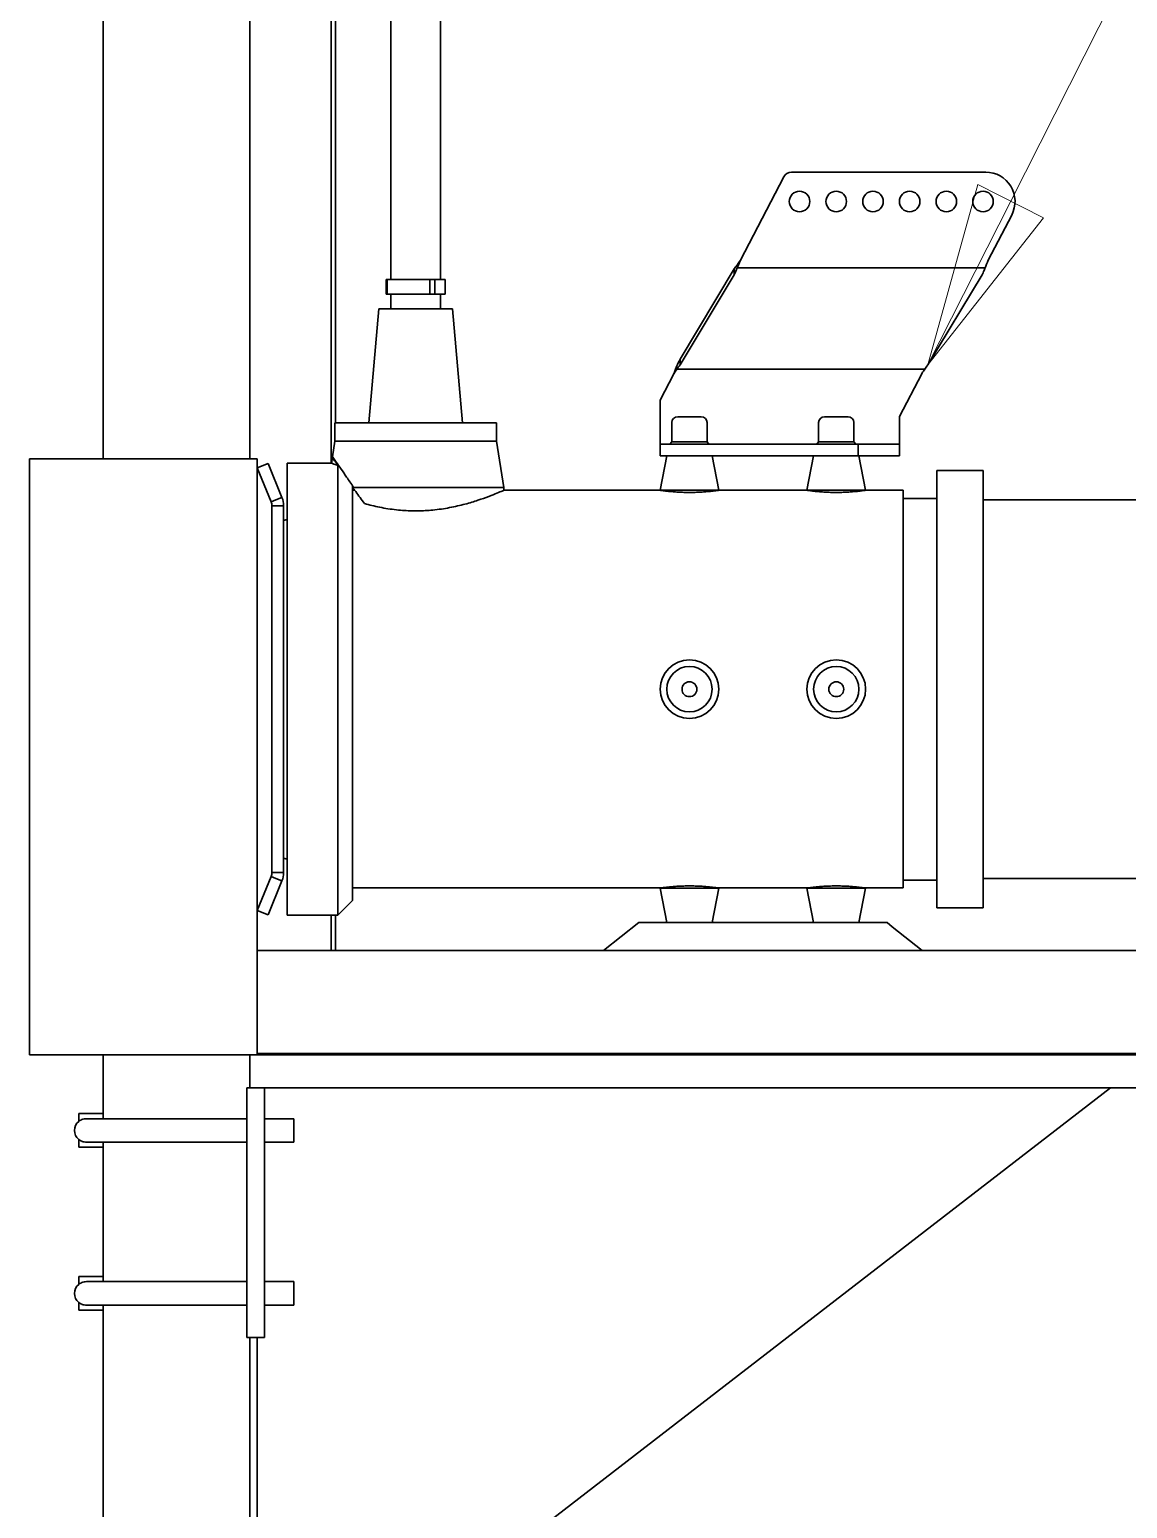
# Model space of a CAD drawing. Header units: millimetres. Extents: x 0 to 42050, y 0 to 29700.
# Drawn here: x 24019 to 24767, y 20671 to 21678 of the extents above; entities that cross this region are included whole.
import ezdxf

# ---------------------------------------------------------------- set-up
doc = ezdxf.new("R2010")
doc.units = ezdxf.units.MM
doc.header["$LTSCALE"] = 50
doc.layers.add('Symbol', color=7, linetype='Continuous', lineweight=18)
doc.layers.add('Visible', color=7, linetype='Continuous', lineweight=35)

# ---------------------------------------------------------------- blocks, each defined once
blk = doc.blocks.new('Balloon45')
at = {"layer": 'Symbol'}
for p, q in [((493.743, 431.226), (496.297, 436.274)), ((493.297, 431.452), (492.615, 428.995)), ((494.19, 431.001), (493.297, 431.452)), ((493.743, 431.226), (492.615, 428.995)), ((492.615, 428.995), (494.19, 431.001))]:
    blk.add_line(p, q, dxfattribs=at)
at = {"layer": 'Symbol', "flags": 128}
blk.add_lwpolyline([(493.297, 431.452), (492.615, 428.995), (494.19, 431.001), (493.297, 431.452)], dxfattribs=at)
at = {"layer": 'Symbol'}
blk.add_solid([(493.297, 431.452), (492.615, 428.995), (494.19, 431.001), (493.297, 431.452)], dxfattribs=at)

msp = doc.modelspace()

# ---------------------------------------------------------------- linework, layer by layer
at = {"layer": 'Visible'}
for p, q in [((24068.83, 26745.33), (24068.83, 21385.88)), ((24168.83, 26745.33), (24168.83, 21385.88)), ((24264.9, 21507.88), (24264.9, 21772.88)), ((24298.76, 21507.88), (24298.76, 21772.88)), ((24503.02, 21521.15), (24532.54, 21577.86)), ((24537.87, 21581.08), (24670.12, 21581.08)), ((24687.86, 21551.85), (24671.88, 21521.15)), ((24262.33, 21507.88), (24261.76, 21507.88)), ((24261.76, 21497.88), (24261.76, 21507.88)), ((24262.33, 21507.88), (24291.52, 21507.88)), ((24262.33, 21497.88), (24262.33, 21507.88)), ((24291.52, 21507.88), (24291.52, 21497.88)), ((24294.79, 21507.88), (24291.52, 21507.88)), ((24301.91, 21507.88), (24294.79, 21507.88)), ((24294.79, 21497.88), (24294.79, 21507.88)), ((24301.91, 21497.88), (24301.91, 21507.88)), ((24498.79, 21515.15), (24461.9, 21453.77)), ((24461.9, 21449.77), (24498.79, 21511.15)), ((24498.79, 21513.39), (24498.79, 21515.15)), ((24498.79, 21511.15), (24498.79, 21513.39)), ((24669.76, 21515.79), (24500.91, 21515.79)), ((24667.65, 21511.15), (24630.75, 21449.77)), ((24261.76, 21497.88), (24262.33, 21497.88)), ((24291.52, 21497.88), (24262.33, 21497.88)), ((24264.9, 21487.88), (24264.9, 21497.88)), ((24291.52, 21497.88), (24294.79, 21497.88)), ((24294.79, 21497.88), (24301.91, 21497.88)), ((24298.76, 21487.88), (24298.76, 21497.88)), ((24256.71, 21487.88), (24249.93, 21410.38)), ((24306.95, 21487.88), (24256.71, 21487.88)), ((24306.95, 21487.88), (24313.73, 21410.38)), ((24459.78, 21446.98), (24628.64, 21446.98)), ((24461.9, 21453.77), (24461.9, 21451.53)), ((24461.9, 21451.53), (24461.9, 21449.77)), ((24448.33, 21425.83), (24457.67, 21443.77)), ((24626.52, 21443.77), (24611.33, 21414.59)), ((24448.33, 21395.88), (24448.33, 21425.83)), ((24336.83, 21410.38), (24226.83, 21410.38)), ((24226.83, 21397.88), (24226.83, 21410.38)), ((24336.83, 21397.88), (24336.83, 21410.38)), ((24456.33, 21410.48), (24456.33, 21397.38)), ((24460.33, 21414.48), (24476.33, 21414.48)), ((24480.33, 21410.48), (24480.33, 21397.38)), ((24556.33, 21410.48), (24556.33, 21397.38)), ((24560.33, 21414.48), (24576.33, 21414.48)), ((24580.33, 21410.48), (24580.33, 21397.38)), ((24611.33, 21414.59), (24611.33, 21395.88)), ((24226.84, 21397.88), (24225.15, 21387.2)), ((24336.83, 21397.88), (24226.83, 21397.88)), ((24336.82, 21397.88), (24341.83, 21366.23)), ((24456.33, 21397.38), (24455.03, 21395.88)), ((24456.33, 21397.38), (24480.33, 21397.38)), ((24480.33, 21397.38), (24481.63, 21395.88)), ((24556.33, 21397.38), (24555.03, 21395.88)), ((24556.33, 21397.38), (24580.33, 21397.38)), ((24580.33, 21397.38), (24581.63, 21395.88)), ((24225.06, 21386.65), (24224.47, 21382.88)), ((24226.6, 21385.11), (24225.06, 21386.65)), ((24448.33, 21387.88), (24448.33, 21395.88)), ((24583.33, 21395.88), (24448.33, 21395.88)), ((24448.33, 21387.88), (24583.33, 21387.88)), ((24452.9, 21387.88), (24448.33, 21364.38)), ((24483.76, 21387.88), (24488.33, 21364.38)), ((24552.9, 21387.88), (24548.33, 21364.38)), ((24611.33, 21395.88), (24583.33, 21395.88)), ((24583.33, 21387.88), (24583.33, 21395.88)), ((24583.33, 21387.88), (24611.33, 21387.88)), ((24583.76, 21387.88), (24588.33, 21364.38)), ((24611.33, 21387.88), (24611.33, 21395.88)), ((24018.78, 21385.88), (24018.77, 21385.88)), ((24018.77, 21385.88), (24018.77, 20979.88)), ((24173.83, 21385.88), (24018.78, 21385.88)), ((24018.78, 21385.88), (24018.78, 20979.88)), ((24173.83, 21385.88), (24173.83, 20979.88)), ((24181.24, 21382.61), (24173.84, 21379.58)), ((24173.84, 21379.58), (24183.31, 21356.49)), ((24190.71, 21359.52), (24181.24, 21382.61)), ((24194.33, 21074.88), (24194.33, 21382.88)), ((24224.47, 21382.88), (24194.33, 21382.88)), ((24228.83, 21381.21), (24228.83, 21074.88)), ((24636.83, 21377.88), (24636.83, 21079.88)), ((24668.33, 21377.88), (24636.83, 21377.88)), ((24668.33, 21079.88), (24668.33, 21377.88)), ((24238.83, 21084.88), (24238.83, 21367.41)), ((24239.47, 21366.23), (24341.83, 21366.23)), ((24239.47, 21366.23), (24239.47, 21365.42)), ((24341.83, 21364.38), (24341.83, 21366.23)), ((24183.31, 21356.49), (24186.56, 21357.82)), ((24186.56, 21357.82), (24190.71, 21359.52)), ((24238.83, 21364.38), (24240.24, 21364.38)), ((24341.83, 21364.38), (24448.33, 21364.38)), ((24448.33, 21364.38), (24488.33, 21364.38)), ((24488.33, 21364.38), (24548.33, 21364.38)), ((24548.33, 21364.38), (24588.33, 21364.38)), ((24588.33, 21364.38), (24613.83, 21364.38)), ((24613.83, 21364.38), (24613.83, 21093.48)), ((24613.83, 21358.88), (24636.83, 21358.88)), ((24915.96, 21357.88), (24668.33, 21357.88)), ((24187.35, 21353.83), (24183.83, 21353.83)), ((24183.83, 21353.83), (24183.83, 21298.08)), ((24191.83, 21353.83), (24187.35, 21353.83)), ((24191.83, 21298.08), (24191.83, 21353.83)), ((24280.42, 21350.38), (24283.25, 21350.38)), ((24191.83, 21343.88), (24194.33, 21344.55)), ((24183.83, 21159.68), (24183.83, 21298.08)), ((24191.83, 21298.08), (24191.83, 21159.68)), ((24183.83, 21159.68), (24183.83, 21103.93)), ((24191.83, 21103.93), (24191.83, 21159.68)), ((24191.83, 21113.88), (24194.33, 21113.21)), ((24183.31, 21101.27), (24173.84, 21078.18)), ((24181.24, 21075.15), (24190.71, 21098.24)), ((24186.56, 21099.94), (24183.31, 21101.27)), ((24183.83, 21103.93), (24187.35, 21103.93)), ((24190.71, 21098.24), (24186.56, 21099.94)), ((24187.35, 21103.93), (24191.83, 21103.93)), ((24613.83, 21098.88), (24636.83, 21098.88)), ((24915.96, 21099.88), (24668.33, 21099.88)), ((24238.83, 21084.88), (24228.83, 21074.88)), ((24449, 21093.48), (24238.83, 21093.48)), ((24448.33, 21093.48), (24448.33, 21093.38)), ((24488.33, 21093.38), (24448.33, 21093.38)), ((24452.9, 21069.88), (24448.33, 21093.38)), ((24483.76, 21069.88), (24488.33, 21093.38)), ((24549, 21093.48), (24487.66, 21093.48)), ((24488.33, 21093.48), (24488.33, 21093.38)), ((24548.33, 21093.48), (24548.33, 21093.38)), ((24588.33, 21093.38), (24548.33, 21093.38)), ((24552.9, 21069.88), (24548.33, 21093.38)), ((24583.76, 21069.88), (24588.33, 21093.38)), ((24613.83, 21093.48), (24587.66, 21093.48)), ((24588.33, 21093.48), (24588.33, 21093.38)), ((24181.24, 21075.15), (24173.84, 21078.18)), ((24228.83, 21074.88), (24194.33, 21074.88)), ((24668.33, 21079.88), (24636.83, 21079.88)), ((24409.76, 21050.88), (24433.73, 21069.88)), ((24598.4, 21069.88), (24433.73, 21069.88)), ((24598.4, 21069.88), (24602.93, 21069.88)), ((24602.93, 21069.88), (24606.48, 21067.07)), ((24606.48, 21067.07), (24626.9, 21050.88)), ((24173.83, 21050.88), (24853.83, 21050.88)), ((24018.78, 20979.88), (24018.77, 20979.88)), ((24018.78, 20979.88), (24173.83, 20979.88)), ((24068.83, 20979.88), (24068.83, 20936.33)), ((24168.83, 20979.88), (24168.83, 20962.85)), ((24168.83, 20979.78), (24853.83, 20979.78)), ((24853.83, 20980.65), (24173.83, 20980.65)), ((24178.83, 20957.33), (24166.81, 20957.33)), ((24166.81, 20787.33), (24166.81, 20957.33)), ((24168.83, 20962.85), (24168.83, 20957.33)), ((24178.83, 20787.33), (24178.83, 20957.33)), ((24853.83, 20957.33), (24178.83, 20957.33)), ((24755.22, 20957.33), (24195.58, 20525.33)), ((24052.24, 20939.83), (24068.83, 20939.83)), ((24052.24, 20934.39), (24052.24, 20939.83)), ((24072.35, 20936.33), (24057.49, 20936.33)), ((24166.81, 20936.33), (24072.35, 20936.33)), ((24198.84, 20936.33), (24178.83, 20936.33)), ((24198.84, 20920.33), (24198.84, 20936.33)), ((24052.24, 20916.83), (24052.24, 20922.26)), ((24068.83, 20916.83), (24052.24, 20916.83)), ((24057.49, 20920.33), (24072.35, 20920.33)), ((24068.83, 20920.33), (24068.83, 20825.33)), ((24166.81, 20920.33), (24072.35, 20920.33)), ((24198.84, 20920.33), (24178.83, 20920.33)), ((24052.23, 20828.83), (24068.83, 20828.83)), ((24052.23, 20823.39), (24052.23, 20828.83)), ((24072.35, 20825.33), (24057.48, 20825.33)), ((24166.81, 20825.33), (24072.35, 20825.33)), ((24198.83, 20825.33), (24178.83, 20825.33)), ((24198.83, 20809.33), (24198.83, 20825.33)), ((24052.23, 20805.83), (24052.23, 20811.26)), ((24068.83, 20805.83), (24052.23, 20805.83)), ((24057.48, 20809.33), (24072.35, 20809.33)), ((24068.83, 20809.33), (24068.83, 20525.33)), ((24166.81, 20809.33), (24072.35, 20809.33)), ((24198.83, 20809.33), (24178.83, 20809.33)), ((24178.83, 20787.33), (24166.81, 20787.33)), ((24168.83, 20787.33), (24168.83, 20587.33)), ((24173.83, 20587.33), (24173.83, 20787.33))]:
    msp.add_line(p, q, dxfattribs=at)
at = {"layer": 'Visible', "color": 9, "true_color": 0xc0c0c0}
for p, q in [((24224.19, 21382.88), (24224.19, 26112.33)), ((24227.07, 21410.38), (24227.07, 26112.33)), ((24224.19, 21050.88), (24224.19, 21074.88)), ((24227.07, 21050.88), (24227.07, 21074.88))]:
    msp.add_line(p, q, dxfattribs=at)
at = {"layer": 'Visible'}
for centre, radius in [((24543.33, 21561.08), 7), ((24568.33, 21561.08), 7), ((24593.33, 21561.08), 7), ((24618.33, 21561.08), 7), ((24643.33, 21561.08), 7), ((24668.33, 21561.08), 7), ((24468.33, 21228.88), 15.43), ((24568.33, 21228.88), 15.43), ((24468.33, 21228.88), 5.05), ((24568.33, 21228.88), 5.05)]:
    msp.add_circle(centre, radius, dxfattribs=at)
for centre, radius, start, end in [((24537.87, 21575.08), 6, 90, 152.5), ((24670.12, 21561.08), 20, 332.5, 90), ((24460.33, 21410.48), 4, 90, 180), ((24476.33, 21410.48), 4, 0, 90), ((24560.33, 21410.48), 4, 90, 180), ((24576.33, 21410.48), 4, 0, 90), ((24468.33, 21228.88), 20, 0, 180), ((24568.33, 21228.88), 20, 0, 180), ((24468.33, 21228.88), 20, 180, 0), ((24568.33, 21228.88), 20, 180, 0), ((24057.35, 20928.33), 8, 129.7647, 230.2353), ((24057.35, 20817.33), 8, 129.7647, 230.2353)]:
    msp.add_arc(centre, radius, start, end, dxfattribs=at)
for centre in [(24057.57, 20928.49), (24057.56, 20817.49)]:
    msp.add_ellipse(centre, major_axis=(5.43, 6.15), ratio=0.9901618, start_param=3.5080208, end_param=3.8597809, dxfattribs=at)
for points in [[(24498.79, 21515.15), (24499.81, 21516.46), (24500.35, 21517.16), (24500.91, 21517.93)], [(24671.88, 21521.15), (24671.04, 21519.07), (24670.36, 21517.37), (24669.76, 21515.79)], [(24500.91, 21515.79), (24500.31, 21514.42), (24499.63, 21512.95), (24498.79, 21511.15)], [(24459.78, 21449.13), (24459.23, 21447.66), (24458.68, 21446.26), (24457.67, 21443.77)], [(24457.67, 21443.77), (24458.59, 21445.13), (24459.22, 21446.09), (24459.78, 21446.98)], [(24461.9, 21453.77), (24460.9, 21451.63), (24460.33, 21450.39), (24459.78, 21449.13)], [(24459.78, 21446.98), (24460.4, 21447.83), (24460.96, 21448.56), (24461.9, 21449.77)], [(24626.52, 21443.77), (24627.46, 21445.17), (24628.02, 21446.01), (24628.64, 21446.98)], [(24630.75, 21449.77), (24629.83, 21448.59), (24629.2, 21447.76), (24628.64, 21446.98)], [(24183.83, 21353.83), (24183.83, 21354.74), (24183.65, 21355.65), (24183.31, 21356.49)], [(24190.71, 21359.52), (24191.45, 21357.72), (24191.83, 21355.78), (24191.83, 21353.83)], [(24183.31, 21101.27), (24183.65, 21102.11), (24183.83, 21103.02), (24183.83, 21103.93)], [(24191.83, 21103.93), (24191.83, 21101.98), (24191.45, 21100.04), (24190.71, 21098.24)]]:
    msp.add_open_spline(points, degree=3, dxfattribs=at)
for points, knots in [([(24503.02, 21521.15), (24501.9, 21518.37), (24501.87, 21518.3), (24501.18, 21516.49), (24501.04, 21516.14), (24500.91, 21515.79)], [-1.58650073, -1.58650073, -1.58650073, -1.58650073, -1.12456691, -1.12456691, -1.01040412, -1.01040412, -1.01040412, -1.01040412]), ([(24503.02, 21521.15), (24502.79, 21520.8), (24502.56, 21520.46), (24501.84, 21519.38), (24501.37, 21518.66), (24500.91, 21517.93)], [5.47898364, 5.47898364, 5.47898364, 5.47898364, 5.60393727, 5.60393727, 5.86929648, 5.86929648, 5.86929648, 5.86929648]), ([(24667.65, 21511.15), (24668.77, 21513.55), (24668.8, 21513.61), (24669.49, 21515.18), (24669.63, 21515.49), (24669.76, 21515.79)], [-1.58650073, -1.58650073, -1.58650073, -1.58650073, -1.12456691, -1.12456691, -1.01040412, -1.01040412, -1.01040412, -1.01040412]), ([(24228.83, 21381.21), (24228.45, 21381.76), (24228.09, 21382.28), (24226.89, 21384.01), (24226.2, 21385), (24225.29, 21386.32), (24225.06, 21386.65), (24225.06, 21386.65)], [115.143917, 115.143917, 115.143917, 115.143917, 115.5118251, 115.5118251, 116.4766912, 116.4766912, 117.4415573, 117.4415573, 117.4415573, 117.4415573]), ([(24225.15, 21387.2), (24225.15, 21387.2), (24225.38, 21386.87), (24226.3, 21385.55), (24226.98, 21384.56), (24228.73, 21382.04), (24229.79, 21380.51), (24232.14, 21377.12), (24233.43, 21375.25), (24236.19, 21371.25), (24237.78, 21368.95), (24239.47, 21366.49)], [-38.8603301, -38.8603301, -38.8603301, -38.8603301, -37.894175, -37.894175, -36.9280199, -36.9280199, -35.9618648, -35.9618648, -34.9957097, -34.9957097, -33.9265751, -33.9265751, -33.9265751, -33.9265751]), ([(24224.47, 21382.88), (24224.47, 21382.88), (24224.81, 21382.74), (24226.23, 21382.19), (24227.32, 21381.77), (24228.78, 21381.23), (24228.8, 21381.22), (24228.83, 21381.21)], [26.6618398, 26.6618398, 26.6618398, 26.6618398, 27.7676203, 27.7676203, 28.8734007, 28.8734007, 28.8944572, 28.8944572, 28.8944572, 28.8944572]), ([(24246.97, 21355.28), (24244.91, 21358.06), (24242.88, 21360.8), (24240.43, 21364.11), (24239.95, 21364.77), (24239.47, 21365.42)], [2.0094162, 2.0094162, 2.0094162, 2.0094162, 3.067206, 3.067206, 3.3329077, 3.3329077, 3.3329077, 3.3329077]), ([(24341.83, 21364.38), (24341.83, 21364.38), (24341.46, 21364.21), (24339.92, 21363.54), (24338.74, 21363.03), (24335.66, 21361.76), (24333.76, 21360.99), (24329.37, 21359.33), (24326.89, 21358.43), (24321.62, 21356.7), (24318.64, 21355.79), (24312.14, 21354.06), (24308.62, 21353.24), (24301.25, 21351.86), (24297.4, 21351.3), (24290.08, 21350.6), (24286.63, 21350.42), (24283.25, 21350.38)], [-9.1809117, -9.1809117, -9.1809117, -9.1809117, -8.0342046, -8.0342046, -6.8874975, -6.8874975, -5.7407903, -5.7407903, -4.5940832, -4.5940832, -3.4455624, -3.4455624, -2.2970416, -2.2970416, -1.1485208, -1.1485208, -0.1409507, -0.1409507, -0.1409507, -0.1409507]), ([(24488.33, 21364.38), (24488.33, 21364.38), (24488.21, 21364.36), (24487.7, 21364.29), (24487.32, 21364.23), (24486.3, 21364.09), (24485.66, 21364.01), (24484.19, 21363.83), (24483.36, 21363.73), (24481.59, 21363.55), (24480.58, 21363.45), (24478.4, 21363.27), (24477.22, 21363.18), (24474.76, 21363.04), (24473.47, 21362.99), (24470.89, 21362.91), (24469.59, 21362.9), (24468.33, 21362.9), (24467.07, 21362.9), (24465.77, 21362.91), (24463.19, 21362.99), (24461.9, 21363.04), (24459.44, 21363.18), (24458.26, 21363.27), (24456.08, 21363.45), (24455.08, 21363.55), (24453.3, 21363.73), (24452.47, 21363.83), (24451, 21364.01), (24450.37, 21364.09), (24449.35, 21364.23), (24448.96, 21364.29), (24448.45, 21364.36), (24448.33, 21364.38), (24448.33, 21364.38)], [9.0547048, 9.0547048, 9.0547048, 9.0547048, 9.4319811, 9.4319811, 9.8092574, 9.8092574, 10.1865337, 10.1865337, 10.5638099, 10.5638099, 10.9410924, 10.9410924, 11.3183748, 11.3183748, 11.6956573, 11.6956573, 12.0729397, 12.0729397, 12.0729397, 12.4502222, 12.4502222, 12.8275046, 12.8275046, 13.2047871, 13.2047871, 13.5820695, 13.5820695, 13.9593458, 13.9593458, 14.3366221, 14.3366221, 14.7138984, 14.7138984, 15.0911747, 15.0911747, 15.0911747, 15.0911747]), ([(24588.33, 21364.38), (24588.33, 21364.38), (24588.21, 21364.36), (24587.7, 21364.29), (24587.32, 21364.23), (24586.3, 21364.09), (24585.66, 21364.01), (24584.19, 21363.83), (24583.36, 21363.73), (24581.59, 21363.55), (24580.58, 21363.45), (24578.4, 21363.27), (24577.22, 21363.18), (24574.76, 21363.04), (24573.47, 21362.99), (24570.89, 21362.91), (24569.59, 21362.9), (24568.33, 21362.9), (24567.07, 21362.9), (24565.77, 21362.91), (24563.19, 21362.99), (24561.9, 21363.04), (24559.44, 21363.18), (24558.26, 21363.27), (24556.08, 21363.45), (24555.08, 21363.55), (24553.3, 21363.73), (24552.47, 21363.83), (24551, 21364.01), (24550.37, 21364.09), (24549.35, 21364.23), (24548.96, 21364.29), (24548.45, 21364.36), (24548.33, 21364.38), (24548.33, 21364.38)], [9.0547048, 9.0547048, 9.0547048, 9.0547048, 9.4319811, 9.4319811, 9.8092574, 9.8092574, 10.1865337, 10.1865337, 10.5638099, 10.5638099, 10.9410924, 10.9410924, 11.3183748, 11.3183748, 11.6956573, 11.6956573, 12.0729397, 12.0729397, 12.0729397, 12.4502222, 12.4502222, 12.8275046, 12.8275046, 13.2047871, 13.2047871, 13.5820695, 13.5820695, 13.9593458, 13.9593458, 14.3366221, 14.3366221, 14.7138984, 14.7138984, 15.0911747, 15.0911747, 15.0911747, 15.0911747]), ([(24280.42, 21350.38), (24277.04, 21350.42), (24273.59, 21350.6), (24266.27, 21351.3), (24262.41, 21351.86), (24255.04, 21353.24), (24251.52, 21354.06), (24247.83, 21355.04), (24247.4, 21355.16), (24246.97, 21355.28)], [0.1409507, 0.1409507, 0.1409507, 0.1409507, 1.1485208, 1.1485208, 2.2970416, 2.2970416, 3.4455624, 3.4455624, 3.6006062, 3.6006062, 3.6006062, 3.6006062]), ([(24449, 21093.48), (24449.23, 21093.51), (24449.52, 21093.55), (24450.37, 21093.67), (24451, 21093.75), (24452.47, 21093.93), (24453.3, 21094.03), (24455.08, 21094.21), (24456.08, 21094.31), (24458.26, 21094.49), (24459.44, 21094.58), (24461.9, 21094.72), (24463.19, 21094.77), (24465.77, 21094.85), (24467.07, 21094.86), (24469.59, 21094.86), (24470.89, 21094.85), (24473.47, 21094.77), (24474.76, 21094.72), (24477.22, 21094.58), (24478.4, 21094.49), (24480.58, 21094.31), (24481.59, 21094.21), (24483.36, 21094.03), (24484.19, 21093.93), (24485.66, 21093.75), (24486.3, 21093.67), (24487.15, 21093.55), (24487.43, 21093.51), (24487.66, 21093.48)], [3.5214348, 3.5214348, 3.5214348, 3.5214348, 3.7727875, 3.7727875, 4.1500638, 4.1500638, 4.5273401, 4.5273401, 4.9046225, 4.9046225, 5.281905, 5.281905, 5.6591874, 5.6591874, 6.0364699, 6.0364699, 6.4137523, 6.4137523, 6.7910348, 6.7910348, 7.1683172, 7.1683172, 7.5455997, 7.5455997, 7.922876, 7.922876, 8.3001522, 8.3001522, 8.5515049, 8.5515049, 8.5515049, 8.5515049]), ([(24549, 21093.48), (24549.23, 21093.51), (24549.52, 21093.55), (24550.37, 21093.67), (24551, 21093.75), (24552.47, 21093.93), (24553.3, 21094.03), (24555.08, 21094.21), (24556.08, 21094.31), (24558.26, 21094.49), (24559.44, 21094.58), (24561.9, 21094.72), (24563.19, 21094.77), (24565.77, 21094.85), (24567.07, 21094.86), (24569.59, 21094.86), (24570.89, 21094.85), (24573.47, 21094.77), (24574.76, 21094.72), (24577.22, 21094.58), (24578.4, 21094.49), (24580.58, 21094.31), (24581.59, 21094.21), (24583.36, 21094.03), (24584.19, 21093.93), (24585.66, 21093.75), (24586.3, 21093.67), (24587.15, 21093.55), (24587.43, 21093.51), (24587.66, 21093.48)], [3.5214348, 3.5214348, 3.5214348, 3.5214348, 3.7727875, 3.7727875, 4.1500638, 4.1500638, 4.5273401, 4.5273401, 4.9046225, 4.9046225, 5.281905, 5.281905, 5.6591874, 5.6591874, 6.0364699, 6.0364699, 6.4137523, 6.4137523, 6.7910348, 6.7910348, 7.1683172, 7.1683172, 7.5455997, 7.5455997, 7.922876, 7.922876, 8.3001522, 8.3001522, 8.5515049, 8.5515049, 8.5515049, 8.5515049]), ([(24052.24, 20934.39), (24052.48, 20934.6), (24052.74, 20934.8), (24053.46, 20935.28), (24053.94, 20935.53), (24054.86, 20935.91), (24055.38, 20936.07), (24056.45, 20936.28), (24056.99, 20936.33), (24057.49, 20936.33)], [0.65129717, 0.65129717, 0.65129717, 0.65129717, 0.74065785, 0.74065785, 0.88932083, 0.88932083, 1.03888425, 1.03888425, 1.18844767, 1.18844767, 1.18844767, 1.18844767]), ([(24052.24, 20922.26), (24052.48, 20922.06), (24052.74, 20921.86), (24053.46, 20921.38), (24053.94, 20921.13), (24054.49, 20920.9), (24054.59, 20920.86), (24054.68, 20920.83)], [0.65129716, 0.65129716, 0.65129716, 0.65129716, 0.74065785, 0.74065785, 0.88932083, 0.88932083, 0.91966602, 0.91966602, 0.91966602, 0.91966602]), ([(24052.23, 20823.39), (24052.47, 20823.6), (24052.73, 20823.8), (24053.45, 20824.28), (24053.93, 20824.53), (24054.85, 20824.91), (24055.37, 20825.07), (24056.44, 20825.28), (24056.98, 20825.33), (24057.48, 20825.33)], [0.65129734, 0.65129734, 0.65129734, 0.65129734, 0.74065785, 0.74065785, 0.88932083, 0.88932083, 1.03888425, 1.03888425, 1.18844767, 1.18844767, 1.18844767, 1.18844767]), ([(24052.23, 20811.26), (24052.47, 20811.06), (24052.73, 20810.86), (24053.45, 20810.38), (24053.93, 20810.13), (24054.48, 20809.9), (24054.58, 20809.86), (24054.68, 20809.83)], [0.65129735, 0.65129735, 0.65129735, 0.65129735, 0.74065785, 0.74065785, 0.88932083, 0.88932083, 0.91966603, 0.91966603, 0.91966603, 0.91966603])]:
    msp.add_open_spline(points, degree=3, knots=knots, dxfattribs=at)
msp.add_rational_spline([(24239.47, 21366.49), (24239.47, 21366.36), (24239.47, 21366.23)], [1.00025485827, 1.00024004567, 1.00022500988], degree=2, dxfattribs=at)

# ---------------------------------------------------------------- block references
at = {"layer": 'Symbol', "xscale": 50, "yscale": 50, "zscale": 50}
msp.add_blockref('Balloon45', (0, 0), dxfattribs=at)

doc.saveas('drawing.dxf')
